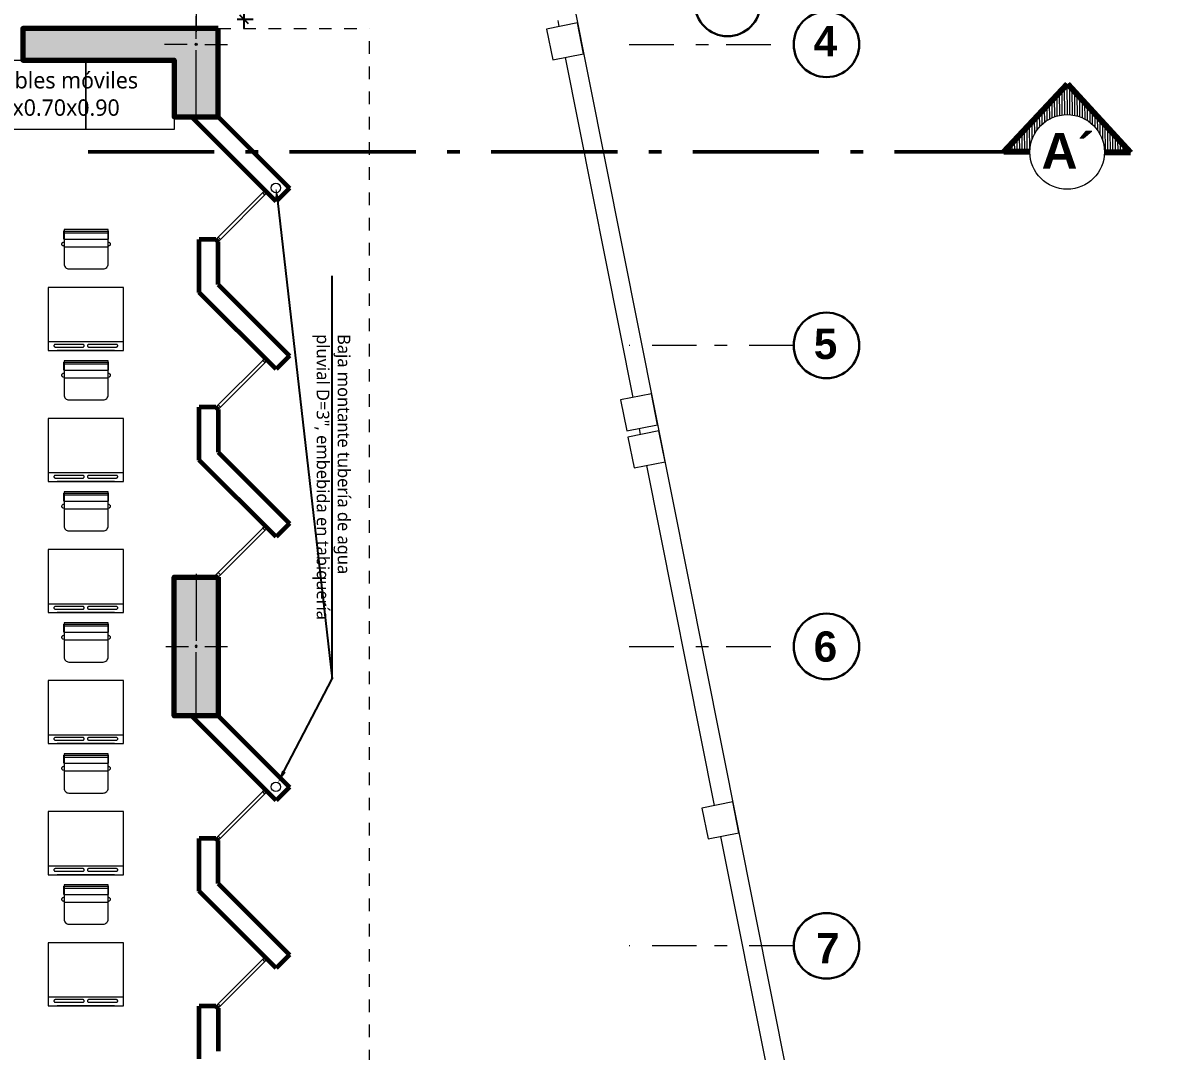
# Model space of a CAD drawing. Header units: metres. Extents: x 28 to 148, y 23 to 113.
# Drawn here: x 128.59 to 137.65, y 80.18 to 88.33 of the extents above; entities that cross this region are included whole.
import ezdxf
from ezdxf import colors
from ezdxf.entities.mleader import LeaderData, LeaderLine
from ezdxf.enums import TextEntityAlignment as Align
from ezdxf.math import Vec2, Vec3

# ---------------------------------------------------------------- set-up
doc = ezdxf.new("R2010")
doc.units = ezdxf.units.M
doc.set_wipeout_variables(frame=1)
for name, pattern in [('1CORTE', [1.5, 1, -0.25, 0, -0.25]), ('ACAD_ISO04W100', [30, 24, -3, 0, -3]), ('CONTINUA', [0]), ('DASHED2', [0.375, 0.25, -0.125]), ('Dot & Dashed', [0.670278, 0.352778, -0.176389, 0, -0.141111]), ('HIDDEN2', [0.1875, 0.125, -0.0625])]:
    doc.linetypes.add(name, pattern=pattern)
for name, color, linetype, lineweight in [('1', 7, 'Continuous', 5), ('AA. Proyeccion Corte', 10, '1CORTE', 50), ('COLUMNAS 50', 32, 'Continuous', 70), ('CORTE_EJE', 31, 'ACAD_ISO04W100', 80), ('Cotas varias El', 253, 'Continuous', 13), ('Equipamiento SR', 23, 'Continuous', 0), ('GRAFO 0 BLANCO', 7, 'Continuous', 0), ('GRAFO 4', 7, 'Continuous', 30), ('GRAFO01', 7, 'Continuous', 0), ('letras sr', 7, 'Continuous', 5), ('Muros el', 144, 'Continuous', 60), ('proyecciones', 1, 'DASHED2', 5), ('Structural - Bearing_Pen_No__20', 1, 'Continuous', 0), ('TEXTOS-SUBTITULO', 7, 'Continuous', 30), ('tuberia de montantes', 10, 'Continuous', 0), ('Vanos', 140, 'Continuous', 5)]:
    doc.layers.add(name, color=color, linetype=linetype, lineweight=lineweight)
doc.layers.add('Mobiliario', color=7, linetype='Continuous', lineweight=0, true_color=0x7f7f7f)
doc.styles.add('Generales', font='trebuc.ttf', dxfattribs={"height": 0.1})
doc.styles.add('GENERATED_STYLE_1', font='arialbd.ttf')
doc.styles.add('TURBO_BASS', font='swisseb.ttf')
doc.dimstyles.new('COTAS', dxfattribs={"dimscale": 0.75, "dimtxt": 0.1, "dimasz": 0.09, "dimexe": 0.1, "dimexo": 0.2, "dimgap": 0.05, "dimtad": 1, "dimzin": 1, "dimdsep": 46, "dimtxsty": 'Generales', "dimblk": 'OBLIQUE', "dimcen": 2.5, "dimdle": 0.1, "dimadec": 0, "dimazin": 0, "dimtfac": 1, "dimtmove": 0, "dimatfit": 0, "dimfxl": 1, "dimarcsym": 0})

# ---------------------------------------------------------------- blocks, each defined once
blk = doc.blocks.new('Columna 1.10 x0.30')
at = {"true_color": 0xc7c8ca}
h = blk.add_hatch(color=9, dxfattribs=at)
h.dxf.hatch_style = 1
h.paths.add_polyline_path([(-234.8493, 113.8066), (-235.9493, 113.8066), (-235.9493, 113.4566), (-234.8493, 113.4566)])
h.paths.add_polyline_path([(-235.3906, 113.6316, -1), (-235.408, 113.6316, -1)], flags=16)
at = {"layer": 'COLUMNAS 50', "color": 1, "linetype": 'Continuous', "lineweight": 5}
for p, q in [((-235.3993, 113.8732), (-235.3993, 113.6932)), ((-235.9743, 113.6316), (-235.4443, 113.6316)), ((-234.8243, 113.6316), (-235.3543, 113.6316)), ((-235.3993, 113.5616), (-235.3993, 113.3816))]:
    blk.add_line(p, q, dxfattribs=at)
at = {"layer": 'COLUMNAS 50', "linetype": 'Continuous'}
blk.add_lwpolyline([(-235.9493, 113.4566), (-234.8493, 113.4566), (-234.8493, 113.8066), (-235.9493, 113.8066)], close=True, dxfattribs=at)
at = {"layer": 'COLUMNAS 50', "color": 1, "linetype": 'Continuous', "lineweight": 5}
blk.add_circle((-235.3993, 113.6316), 0.00871, dxfattribs=at)
blk.add_point((-235.3993, 113.6316), dxfattribs=at)
blk = doc.blocks.new('A$C3A47622C')
at = {"layer": 'Mobiliario', "linetype": 'Continuous'}
for p, q in [((0.0251, 0.3696), (0.0111, 0.3696)), ((0.0111, 0.015), (0.0111, 0.3696)), ((0.0752, 0.3696), (0.0251, 0.3696)), ((0.0251, 0.015), (0.0251, 0.3696)), ((0.0752, 0.015), (0.0752, 0.3696)), ((0.0983, 0.3673), (0.0987, 0.37)), ((0.0987, 0.37), (0.0997, 0.3732)), ((0.0997, 0.3732), (0.1012, 0.3762)), ((0.1012, 0.3762), (0.1031, 0.3788)), ((0.1031, 0.3788), (0.1053, 0.381)), ((0.1053, 0.381), (0.1079, 0.3828)), ((0.1079, 0.3828), (0.1107, 0.384)), ((0.1107, 0.384), (0.1136, 0.3846)), ((0.1136, 0.3846), (0.1165, 0.3846)), ((0.1165, 0.3846), (0.1194, 0.384)), ((0.1194, 0.384), (0.1222, 0.3828)), ((0.1222, 0.3828), (0.1248, 0.381)), ((0.1248, 0.381), (0.127, 0.3788)), ((0.127, 0.3788), (0.1289, 0.3762)), ((0.1289, 0.3762), (0.1297, 0.3747)), ((0.1297, 0.3747), (0.1333, 0.3673)), ((0.0752, 0.015), (0.0108, 0.015)), ((0.0987, 0.0146), (0.0983, 0.0173)), ((0.0997, 0.0113), (0.0987, 0.0146)), ((0.1012, 0.0084), (0.0997, 0.0113)), ((0.1031, 0.0057), (0.1012, 0.0084)), ((0.1053, 0.0035), (0.1031, 0.0057)), ((0.1079, 0.0018), (0.1053, 0.0035)), ((0.1107, 0.0006), (0.1079, 0.0018)), ((0.1136, 0), (0.1107, 0.0006)), ((0.1165, 0), (0.1136, 0)), ((0.1194, 0.0006), (0.1165, 0)), ((0.1222, 0.0018), (0.1194, 0.0006)), ((0.1248, 0.0035), (0.1222, 0.0018)), ((0.127, 0.0057), (0.1248, 0.0035)), ((0.1289, 0.0084), (0.127, 0.0057)), ((0.1297, 0.0099), (0.1289, 0.0084)), ((0.1333, 0.0173), (0.1297, 0.0099))]:
    blk.add_line(p, q, dxfattribs=at)
at = {"layer": 'Mobiliario'}
blk.add_line((0.1361, 0.0173), (0.1361, 0.3673), dxfattribs=at)
at = {"layer": 'Mobiliario', "linetype": 'Continuous'}
blk.add_lwpolyline([(0, 0.0173), (0.2722, 0.0173, 0.414214), (0.3111, 0.0562), (0.3111, 0.3284, 0.414214), (0.2722, 0.3673), (0, 0.3673), (0, 0.0173)], format="xyb", dxfattribs=at)
blk = doc.blocks.new('_Oblique')
at = {"color": 0, "linetype": 'ByBlock', "lineweight": -2}
blk.add_line((-0.5, -0.5), (0.5, 0.5), dxfattribs=at)
blk = doc.blocks.new('*D168')
at = {"layer": 'Cotas varias El', "color": 0, "linetype": 'CONTINUA', "lineweight": -2, "transparency": 16777216}
for p, q in [((130.344, 89.2872), (130.344, 88.2872)), ((130.2911, 89.2122), (130.419, 89.2122)), ((130.2911, 88.3622), (130.419, 88.3622))]:
    blk.add_line(p, q, dxfattribs=at)
at = {"layer": 'Defpoints', "color": 0, "transparency": 16777216}
for p in [(130.1411, 89.2122), (130.1411, 88.3622), (130.344, 88.3622)]:
    blk.add_point(p, dxfattribs=at)
at = {"layer": 'Cotas varias El', "color": 0, "lineweight": -2, "transparency": 16777216, "xscale": 0.0675, "yscale": 0.0675, "zscale": 0.0675}
for p, rotation in [((130.344, 89.2122), 90), ((130.344, 88.3622), 270)]:
    blk.add_blockref('_Oblique', p, dxfattribs=dict(at, rotation=rotation))
at = {"layer": 'Cotas varias El', "color": 0, "transparency": 16777216, "insert": (130.2556, 88.7872), "char_height": 0.1, "attachment_point": 5, "rotation": 90, "style": 'Generales'}
blk.add_mtext('0.85', dxfattribs=at)

msp = doc.modelspace()

# ---------------------------------------------------------------- hatches: boundary and pattern name
at = {"layer": '1', "lineweight": 5}
h = msp.add_hatch(dxfattribs=at)
h.set_pattern_fill('_USER,_O', scale=0.02, angle=450, pattern_type=0)
h.set_pattern_definition([(90.373563, (287.991617, 30.94177), (0.019999575, 0.000130397), [])])
h.paths.add_polyline_path([(136.8793, 87.6032, -0.414214), (137.1734, 87.3052), (137.3797, 87.3039), (136.8809, 87.8487), (136.375, 87.3104), (136.5814, 87.3091, -0.414214)])
h = msp.add_hatch(dxfattribs=at)
h.set_pattern_fill('_USER,_O', scale=0.02, angle=450, pattern_type=0)
h.set_pattern_definition([(90.373563, (287.991617, 30.94177), (0.019999575, 0.000130397), [])])
h.paths.add_polyline_path([(136.8793, 87.6032, -0.414214), (137.1734, 87.3052), (137.3797, 87.3039), (136.8809, 87.8487), (136.375, 87.3104), (136.5814, 87.3091, -0.414214)])
at = {"layer": 'GRAFO 0 BLANCO', "true_color": 0xc7c8ca}
h = msp.add_hatch(color=9, dxfattribs=at)
h.dxf.hatch_style = 1
h.paths.add_polyline_path([(130.1411, 87.5872), (130.1411, 88.2872), (128.5911, 88.2872), (128.5911, 88.0372), (129.7911, 88.0372), (129.7911, 87.5872)])
h.paths.add_polyline_path([(129.9661, 88.1709, -1), (129.9661, 88.1535, -1)], flags=16)

# ---------------------------------------------------------------- linework, layer by layer
at = {"layer": '1', "color": 7}
msp.add_circle((136.8774, 87.3091), 0.296, dxfattribs=at)
msp.add_circle((136.8774, 87.3091), 0.296, dxfattribs=at)
at = {"layer": 'AA. Proyeccion Corte', "color": 7}
msp.add_line((129.1082, 87.3091), (136.5814, 87.3091), dxfattribs=at)
at = {"layer": 'COLUMNAS 50', "linetype": 'Continuous'}
msp.add_lwpolyline([(130.1411, 88.2872), (128.5911, 88.2872), (128.5911, 88.0372), (129.7911, 88.0372), (129.7911, 87.5872), (130.1411, 87.5872)], close=True, dxfattribs=at)
at = {"layer": 'CORTE_EJE', "color": 7, "linetype": 'ACAD_ISO04W100', "ltscale": 0.8}
msp.add_lwpolyline([(136.5814, 87.3091), (136.375, 87.3104), (136.8809, 87.8487), (137.3797, 87.3039), (137.1734, 87.3052)], dxfattribs=at)
msp.add_lwpolyline([(136.5814, 87.3091), (136.375, 87.3104), (136.8809, 87.8487), (137.3797, 87.3039), (137.1734, 87.3052)], dxfattribs=at)
at = {"layer": 'Cotas varias El', "linetype": 'Dot & Dashed'}
for p, q in [((133.4026, 88.1622), (134.7076, 88.1622)), ((134.7076, 85.7747), (133.4026, 85.7747)), ((133.4026, 83.3872), (134.7076, 83.3872)), ((134.7076, 81.0122), (133.4026, 81.0122))]:
    msp.add_line(p, q, dxfattribs=at)
at = {"layer": 'Equipamiento SR'}
for points in [[(129.0911, 88.0372), (129.0911, 87.4872), (128.3911, 87.4872), (128.3911, 88.0372), (129.0911, 88.0372)], [(129.7911, 88.0372), (129.7911, 87.4872), (129.0911, 87.4872), (129.0911, 88.0372), (129.7911, 88.0372)]]:
    msp.add_lwpolyline(points, dxfattribs=at)
at = {"layer": 'GRAFO 4', "linetype": 'Continuous'}
for centre in [(134.1831, 88.4872), (134.9676, 88.1622), (134.9676, 85.7747), (134.9676, 83.3872), (134.9676, 81.0122)]:
    msp.add_circle(centre, 0.26, dxfattribs=at)
at = {"layer": 'GRAFO01', "color": 251, "linetype": 'DASHED2', "lineweight": 9, "ltscale": 0.4}
msp.add_line((130.1411, 88.2872), (131.3411, 88.2872), dxfattribs=at)
at = {"layer": 'Mobiliario', "linetype": 'Continuous', "lineweight": 0}
for p, q in [((128.7911, 86.2343), (128.7911, 85.7343)), ((129.3911, 86.2343), (128.7911, 86.2343)), ((129.3911, 85.7343), (129.3911, 86.2343)), ((128.7911, 85.8048), (129.3911, 85.8048)), ((128.8382, 85.7751), (128.8378, 85.7732)), ((128.8378, 85.7732), (128.8378, 85.7713)), ((128.8378, 85.7713), (128.8382, 85.7695)), ((128.8389, 85.7769), (128.8382, 85.7751)), ((128.8382, 85.7695), (128.8389, 85.7677)), ((128.84, 85.7785), (128.8389, 85.7769)), ((128.8389, 85.7677), (128.84, 85.766)), ((128.8415, 85.78), (128.84, 85.7785)), ((128.84, 85.766), (128.8415, 85.7646)), ((128.8432, 85.7812), (128.8415, 85.78)), ((128.8415, 85.7646), (128.8432, 85.7634)), ((128.8451, 85.7821), (128.8432, 85.7812)), ((128.8432, 85.7634), (128.8451, 85.7624)), ((128.8472, 85.7828), (128.8451, 85.7821)), ((128.8451, 85.7624), (128.8472, 85.7618)), ((128.8494, 85.7831), (128.8472, 85.7828)), ((128.8472, 85.7618), (128.8494, 85.7614)), ((128.8505, 85.7831), (128.8494, 85.7831)), ((128.8494, 85.7614), (128.8505, 85.7614)), ((129.0658, 85.7831), (128.8505, 85.7831)), ((128.8505, 85.7614), (129.0658, 85.7614)), ((129.0669, 85.7831), (129.0658, 85.7831)), ((129.0658, 85.7614), (129.0669, 85.7614)), ((129.0691, 85.7828), (129.0669, 85.7831)), ((129.0669, 85.7614), (129.0691, 85.7618)), ((129.0712, 85.7821), (129.0691, 85.7828)), ((129.0691, 85.7618), (129.0712, 85.7624)), ((129.0731, 85.7812), (129.0712, 85.7821)), ((129.0712, 85.7624), (129.0731, 85.7634)), ((129.0748, 85.78), (129.0731, 85.7812)), ((129.0731, 85.7634), (129.0748, 85.7646)), ((129.0762, 85.7785), (129.0748, 85.78)), ((129.0748, 85.7646), (129.0762, 85.766)), ((129.0773, 85.7769), (129.0762, 85.7785)), ((129.0762, 85.766), (129.0773, 85.7677)), ((129.0781, 85.7751), (129.0773, 85.7769)), ((129.0773, 85.7677), (129.0781, 85.7695)), ((129.0784, 85.7732), (129.0781, 85.7751)), ((129.0781, 85.7695), (129.0784, 85.7713)), ((129.0784, 85.7713), (129.0784, 85.7732)), ((129.1042, 85.7751), (129.1038, 85.7732)), ((129.1038, 85.7732), (129.1038, 85.7713)), ((129.1038, 85.7713), (129.1042, 85.7695)), ((129.1049, 85.7769), (129.1042, 85.7751)), ((129.1042, 85.7695), (129.1049, 85.7677)), ((129.106, 85.7785), (129.1049, 85.7769)), ((129.1049, 85.7677), (129.106, 85.766)), ((129.1075, 85.78), (129.106, 85.7785)), ((129.106, 85.766), (129.1075, 85.7646)), ((129.1092, 85.7812), (129.1075, 85.78)), ((129.1075, 85.7646), (129.1092, 85.7634)), ((129.1111, 85.7821), (129.1092, 85.7812)), ((129.1092, 85.7634), (129.1111, 85.7624)), ((129.1132, 85.7828), (129.1111, 85.7821)), ((129.1111, 85.7624), (129.1132, 85.7618)), ((129.1153, 85.7831), (129.1132, 85.7828)), ((129.1132, 85.7618), (129.1153, 85.7614)), ((129.1164, 85.7831), (129.1153, 85.7831)), ((129.1153, 85.7614), (129.1164, 85.7614)), ((129.3318, 85.7831), (129.1164, 85.7831)), ((129.1164, 85.7614), (129.3318, 85.7614)), ((129.3329, 85.7831), (129.3318, 85.7831)), ((129.3318, 85.7614), (129.3329, 85.7614)), ((129.3351, 85.7828), (129.3329, 85.7831)), ((129.3329, 85.7614), (129.3351, 85.7618)), ((129.3371, 85.7821), (129.3351, 85.7828)), ((129.3351, 85.7618), (129.3371, 85.7624)), ((129.3391, 85.7812), (129.3371, 85.7821)), ((129.3371, 85.7624), (129.3391, 85.7634)), ((129.3408, 85.78), (129.3391, 85.7812)), ((129.3391, 85.7634), (129.3408, 85.7646)), ((129.3422, 85.7785), (129.3408, 85.78)), ((129.3408, 85.7646), (129.3422, 85.766)), ((129.3433, 85.7769), (129.3422, 85.7785)), ((129.3422, 85.766), (129.3433, 85.7677)), ((129.344, 85.7751), (129.3433, 85.7769)), ((129.3433, 85.7677), (129.344, 85.7695)), ((129.3444, 85.7732), (129.344, 85.7751)), ((129.344, 85.7695), (129.3444, 85.7713)), ((129.3444, 85.7713), (129.3444, 85.7732)), ((129.3761, 85.8048), (129.3761, 85.8044)), ((128.7911, 85.7343), (129.3911, 85.7343)), ((129.3191, 85.7343), (128.8631, 85.7343)), ((128.7911, 85.1949), (128.7911, 84.6949)), ((129.3911, 85.1949), (128.7911, 85.1949)), ((129.3911, 84.6949), (129.3911, 85.1949)), ((128.7911, 84.7654), (129.3911, 84.7654)), ((129.3761, 84.7654), (129.3761, 84.765)), ((128.7911, 84.6949), (129.3911, 84.6949)), ((128.8382, 84.7357), (128.8378, 84.7338)), ((128.8378, 84.7338), (128.8378, 84.7319)), ((128.8378, 84.7319), (128.8382, 84.73)), ((128.8389, 84.7375), (128.8382, 84.7357)), ((128.8382, 84.73), (128.8389, 84.7283)), ((128.84, 84.7391), (128.8389, 84.7375)), ((128.8389, 84.7283), (128.84, 84.7266)), ((128.8415, 84.7405), (128.84, 84.7391)), ((128.84, 84.7266), (128.8415, 84.7252)), ((128.8432, 84.7418), (128.8415, 84.7405)), ((128.8415, 84.7252), (128.8432, 84.7239)), ((128.8451, 84.7427), (128.8432, 84.7418)), ((128.8432, 84.7239), (128.8451, 84.723)), ((128.8472, 84.7434), (128.8451, 84.7427)), ((128.8451, 84.723), (128.8472, 84.7223)), ((128.8494, 84.7437), (128.8472, 84.7434)), ((128.8472, 84.7223), (128.8494, 84.722)), ((128.8505, 84.7437), (128.8494, 84.7437)), ((128.8494, 84.722), (128.8505, 84.722)), ((129.0658, 84.7437), (128.8505, 84.7437)), ((128.8505, 84.722), (129.0658, 84.722)), ((129.3191, 84.6949), (128.8631, 84.6949)), ((129.0669, 84.7437), (129.0658, 84.7437)), ((129.0658, 84.722), (129.0669, 84.722)), ((129.0691, 84.7434), (129.0669, 84.7437)), ((129.0669, 84.722), (129.0691, 84.7223)), ((129.0712, 84.7427), (129.0691, 84.7434)), ((129.0691, 84.7223), (129.0712, 84.723)), ((129.0731, 84.7418), (129.0712, 84.7427)), ((129.0712, 84.723), (129.0731, 84.7239)), ((129.0748, 84.7405), (129.0731, 84.7418)), ((129.0731, 84.7239), (129.0748, 84.7252)), ((129.0762, 84.7391), (129.0748, 84.7405)), ((129.0748, 84.7252), (129.0762, 84.7266)), ((129.0773, 84.7375), (129.0762, 84.7391)), ((129.0762, 84.7266), (129.0773, 84.7283)), ((129.0781, 84.7357), (129.0773, 84.7375)), ((129.0773, 84.7283), (129.0781, 84.73)), ((129.0784, 84.7338), (129.0781, 84.7357)), ((129.0781, 84.73), (129.0784, 84.7319)), ((129.0784, 84.7319), (129.0784, 84.7338)), ((129.1042, 84.7357), (129.1038, 84.7338)), ((129.1038, 84.7338), (129.1038, 84.7319)), ((129.1038, 84.7319), (129.1042, 84.73)), ((129.1049, 84.7375), (129.1042, 84.7357)), ((129.1042, 84.73), (129.1049, 84.7283)), ((129.106, 84.7391), (129.1049, 84.7375)), ((129.1049, 84.7283), (129.106, 84.7266)), ((129.1075, 84.7405), (129.106, 84.7391)), ((129.106, 84.7266), (129.1075, 84.7252)), ((129.1092, 84.7418), (129.1075, 84.7405)), ((129.1075, 84.7252), (129.1092, 84.7239)), ((129.1111, 84.7427), (129.1092, 84.7418)), ((129.1092, 84.7239), (129.1111, 84.723)), ((129.1132, 84.7434), (129.1111, 84.7427)), ((129.1111, 84.723), (129.1132, 84.7223)), ((129.1153, 84.7437), (129.1132, 84.7434)), ((129.1132, 84.7223), (129.1153, 84.722)), ((129.1164, 84.7437), (129.1153, 84.7437)), ((129.1153, 84.722), (129.1164, 84.722)), ((129.3318, 84.7437), (129.1164, 84.7437)), ((129.1164, 84.722), (129.3318, 84.722)), ((129.3329, 84.7437), (129.3318, 84.7437)), ((129.3318, 84.722), (129.3329, 84.722)), ((129.3351, 84.7434), (129.3329, 84.7437)), ((129.3329, 84.722), (129.3351, 84.7223)), ((129.3371, 84.7427), (129.3351, 84.7434)), ((129.3351, 84.7223), (129.3371, 84.723)), ((129.3391, 84.7418), (129.3371, 84.7427)), ((129.3371, 84.723), (129.3391, 84.7239)), ((129.3408, 84.7405), (129.3391, 84.7418)), ((129.3391, 84.7239), (129.3408, 84.7252)), ((129.3422, 84.7391), (129.3408, 84.7405)), ((129.3408, 84.7252), (129.3422, 84.7266)), ((129.3433, 84.7375), (129.3422, 84.7391)), ((129.3422, 84.7266), (129.3433, 84.7283)), ((129.344, 84.7357), (129.3433, 84.7375)), ((129.3433, 84.7283), (129.344, 84.73)), ((129.3444, 84.7338), (129.344, 84.7357)), ((129.344, 84.73), (129.3444, 84.7319)), ((129.3444, 84.7319), (129.3444, 84.7338)), ((128.7911, 84.1555), (128.7911, 83.6555)), ((129.3911, 84.1555), (128.7911, 84.1555)), ((129.3911, 83.6555), (129.3911, 84.1555)), ((128.7911, 83.726), (129.3911, 83.726)), ((128.8382, 83.6962), (128.8378, 83.6944)), ((128.8378, 83.6944), (128.8378, 83.6925)), ((128.8378, 83.6925), (128.8382, 83.6906)), ((128.8389, 83.698), (128.8382, 83.6962)), ((128.8382, 83.6906), (128.8389, 83.6888)), ((128.84, 83.6997), (128.8389, 83.698)), ((128.8389, 83.6888), (128.84, 83.6872)), ((128.8415, 83.7011), (128.84, 83.6997)), ((128.84, 83.6872), (128.8415, 83.6857)), ((128.8432, 83.7023), (128.8415, 83.7011)), ((128.8415, 83.6857), (128.8432, 83.6845)), ((128.8451, 83.7033), (128.8432, 83.7023)), ((128.8432, 83.6845), (128.8451, 83.6836)), ((128.8472, 83.7039), (128.8451, 83.7033)), ((128.8451, 83.6836), (128.8472, 83.6829)), ((128.8494, 83.7043), (128.8472, 83.7039)), ((128.8472, 83.6829), (128.8494, 83.6826)), ((128.8505, 83.7043), (128.8494, 83.7043)), ((128.8494, 83.6826), (128.8505, 83.6826)), ((129.0658, 83.7043), (128.8505, 83.7043)), ((128.8505, 83.6826), (129.0658, 83.6826)), ((129.0669, 83.7043), (129.0658, 83.7043)), ((129.0658, 83.6826), (129.0669, 83.6826)), ((129.0691, 83.7039), (129.0669, 83.7043)), ((129.0669, 83.6826), (129.0691, 83.6829)), ((129.0712, 83.7033), (129.0691, 83.7039)), ((129.0691, 83.6829), (129.0712, 83.6836)), ((129.0731, 83.7023), (129.0712, 83.7033)), ((129.0712, 83.6836), (129.0731, 83.6845)), ((129.0748, 83.7011), (129.0731, 83.7023)), ((129.0731, 83.6845), (129.0748, 83.6857)), ((129.0762, 83.6997), (129.0748, 83.7011)), ((129.0748, 83.6857), (129.0762, 83.6872)), ((129.0773, 83.698), (129.0762, 83.6997)), ((129.0762, 83.6872), (129.0773, 83.6888)), ((129.0781, 83.6962), (129.0773, 83.698)), ((129.0773, 83.6888), (129.0781, 83.6906)), ((129.0784, 83.6944), (129.0781, 83.6962)), ((129.0781, 83.6906), (129.0784, 83.6925)), ((129.0784, 83.6925), (129.0784, 83.6944)), ((129.1042, 83.6962), (129.1038, 83.6944)), ((129.1038, 83.6944), (129.1038, 83.6925)), ((129.1038, 83.6925), (129.1042, 83.6906)), ((129.1049, 83.698), (129.1042, 83.6962)), ((129.1042, 83.6906), (129.1049, 83.6888)), ((129.106, 83.6997), (129.1049, 83.698)), ((129.1049, 83.6888), (129.106, 83.6872)), ((129.1075, 83.7011), (129.106, 83.6997)), ((129.106, 83.6872), (129.1075, 83.6857)), ((129.1092, 83.7023), (129.1075, 83.7011)), ((129.1075, 83.6857), (129.1092, 83.6845)), ((129.1111, 83.7033), (129.1092, 83.7023)), ((129.1092, 83.6845), (129.1111, 83.6836)), ((129.1132, 83.7039), (129.1111, 83.7033)), ((129.1111, 83.6836), (129.1132, 83.6829)), ((129.1153, 83.7043), (129.1132, 83.7039)), ((129.1132, 83.6829), (129.1153, 83.6826)), ((129.1164, 83.7043), (129.1153, 83.7043)), ((129.1153, 83.6826), (129.1164, 83.6826)), ((129.3318, 83.7043), (129.1164, 83.7043)), ((129.1164, 83.6826), (129.3318, 83.6826)), ((129.3329, 83.7043), (129.3318, 83.7043)), ((129.3318, 83.6826), (129.3329, 83.6826)), ((129.3351, 83.7039), (129.3329, 83.7043)), ((129.3329, 83.6826), (129.3351, 83.6829)), ((129.3371, 83.7033), (129.3351, 83.7039)), ((129.3351, 83.6829), (129.3371, 83.6836)), ((129.3391, 83.7023), (129.3371, 83.7033)), ((129.3371, 83.6836), (129.3391, 83.6845)), ((129.3408, 83.7011), (129.3391, 83.7023)), ((129.3391, 83.6845), (129.3408, 83.6857)), ((129.3422, 83.6997), (129.3408, 83.7011)), ((129.3408, 83.6857), (129.3422, 83.6872)), ((129.3433, 83.698), (129.3422, 83.6997)), ((129.3422, 83.6872), (129.3433, 83.6888)), ((129.344, 83.6962), (129.3433, 83.698)), ((129.3433, 83.6888), (129.344, 83.6906)), ((129.3444, 83.6944), (129.344, 83.6962)), ((129.344, 83.6906), (129.3444, 83.6925)), ((129.3444, 83.6925), (129.3444, 83.6944)), ((129.3761, 83.726), (129.3761, 83.7255)), ((128.7911, 83.6555), (129.3911, 83.6555)), ((129.3191, 83.6555), (128.8631, 83.6555)), ((128.7911, 83.1161), (128.7911, 82.6161)), ((129.3911, 83.1161), (128.7911, 83.1161)), ((129.3911, 82.6161), (129.3911, 83.1161)), ((128.7911, 82.6865), (129.3911, 82.6865)), ((128.8432, 82.6629), (128.8415, 82.6617)), ((128.8451, 82.6639), (128.8432, 82.6629)), ((128.8472, 82.6645), (128.8451, 82.6639)), ((128.8494, 82.6649), (128.8472, 82.6645)), ((128.8505, 82.6649), (128.8494, 82.6649)), ((129.0658, 82.6649), (128.8505, 82.6649)), ((129.0669, 82.6649), (129.0658, 82.6649)), ((129.0691, 82.6645), (129.0669, 82.6649)), ((129.0712, 82.6639), (129.0691, 82.6645)), ((129.0731, 82.6629), (129.0712, 82.6639)), ((129.0748, 82.6617), (129.0731, 82.6629)), ((129.1092, 82.6629), (129.1075, 82.6617)), ((129.1111, 82.6639), (129.1092, 82.6629)), ((129.1132, 82.6645), (129.1111, 82.6639)), ((129.1153, 82.6649), (129.1132, 82.6645)), ((129.1164, 82.6649), (129.1153, 82.6649)), ((129.3318, 82.6649), (129.1164, 82.6649)), ((129.3329, 82.6649), (129.3318, 82.6649)), ((129.3351, 82.6645), (129.3329, 82.6649)), ((129.3371, 82.6639), (129.3351, 82.6645)), ((129.3391, 82.6629), (129.3371, 82.6639)), ((129.3408, 82.6617), (129.3391, 82.6629)), ((129.3761, 82.6865), (129.3761, 82.6861)), ((128.7911, 82.6161), (129.3911, 82.6161)), ((128.8382, 82.6568), (128.8378, 82.655)), ((128.8378, 82.655), (128.8378, 82.6531)), ((128.8378, 82.6531), (128.8382, 82.6512)), ((128.8389, 82.6586), (128.8382, 82.6568)), ((128.8382, 82.6512), (128.8389, 82.6494)), ((128.84, 82.6603), (128.8389, 82.6586)), ((128.8389, 82.6494), (128.84, 82.6478)), ((128.8415, 82.6617), (128.84, 82.6603)), ((128.84, 82.6478), (128.8415, 82.6463)), ((128.8415, 82.6463), (128.8432, 82.6451)), ((128.8432, 82.6451), (128.8451, 82.6441)), ((128.8451, 82.6441), (128.8472, 82.6435)), ((128.8472, 82.6435), (128.8494, 82.6432)), ((128.8494, 82.6432), (128.8505, 82.6432)), ((128.8505, 82.6432), (129.0658, 82.6432)), ((129.3191, 82.6161), (128.8631, 82.6161)), ((129.0658, 82.6432), (129.0669, 82.6432)), ((129.0669, 82.6432), (129.0691, 82.6435)), ((129.0691, 82.6435), (129.0712, 82.6441)), ((129.0712, 82.6441), (129.0731, 82.6451)), ((129.0731, 82.6451), (129.0748, 82.6463)), ((129.0762, 82.6603), (129.0748, 82.6617)), ((129.0748, 82.6463), (129.0762, 82.6478)), ((129.0773, 82.6586), (129.0762, 82.6603)), ((129.0762, 82.6478), (129.0773, 82.6494)), ((129.0781, 82.6568), (129.0773, 82.6586)), ((129.0773, 82.6494), (129.0781, 82.6512)), ((129.0784, 82.655), (129.0781, 82.6568)), ((129.0781, 82.6512), (129.0784, 82.6531)), ((129.0784, 82.6531), (129.0784, 82.655)), ((129.1042, 82.6568), (129.1038, 82.655)), ((129.1038, 82.655), (129.1038, 82.6531)), ((129.1038, 82.6531), (129.1042, 82.6512)), ((129.1049, 82.6586), (129.1042, 82.6568)), ((129.1042, 82.6512), (129.1049, 82.6494)), ((129.106, 82.6603), (129.1049, 82.6586)), ((129.1049, 82.6494), (129.106, 82.6478)), ((129.1075, 82.6617), (129.106, 82.6603)), ((129.106, 82.6478), (129.1075, 82.6463)), ((129.1075, 82.6463), (129.1092, 82.6451)), ((129.1092, 82.6451), (129.1111, 82.6441)), ((129.1111, 82.6441), (129.1132, 82.6435)), ((129.1132, 82.6435), (129.1153, 82.6432)), ((129.1153, 82.6432), (129.1164, 82.6432)), ((129.1164, 82.6432), (129.3318, 82.6432)), ((129.3318, 82.6432), (129.3329, 82.6432)), ((129.3329, 82.6432), (129.3351, 82.6435)), ((129.3351, 82.6435), (129.3371, 82.6441)), ((129.3371, 82.6441), (129.3391, 82.6451)), ((129.3391, 82.6451), (129.3408, 82.6463)), ((129.3422, 82.6603), (129.3408, 82.6617)), ((129.3408, 82.6463), (129.3422, 82.6478)), ((129.3433, 82.6586), (129.3422, 82.6603)), ((129.3422, 82.6478), (129.3433, 82.6494)), ((129.344, 82.6568), (129.3433, 82.6586)), ((129.3433, 82.6494), (129.344, 82.6512)), ((129.3444, 82.655), (129.344, 82.6568)), ((129.344, 82.6512), (129.3444, 82.6531)), ((129.3444, 82.6531), (129.3444, 82.655)), ((128.7911, 82.0766), (128.7911, 81.5766)), ((129.3911, 82.0766), (128.7911, 82.0766)), ((129.3911, 81.5766), (129.3911, 82.0766)), ((128.7911, 81.6471), (129.3911, 81.6471)), ((128.7911, 81.5766), (129.3911, 81.5766)), ((128.8382, 81.6174), (128.8378, 81.6155)), ((128.8378, 81.6155), (128.8378, 81.6136)), ((128.8378, 81.6136), (128.8382, 81.6118)), ((128.8389, 81.6192), (128.8382, 81.6174)), ((128.8382, 81.6118), (128.8389, 81.61)), ((128.84, 81.6208), (128.8389, 81.6192)), ((128.8389, 81.61), (128.84, 81.6083)), ((128.8415, 81.6223), (128.84, 81.6208)), ((128.84, 81.6083), (128.8415, 81.6069)), ((128.8432, 81.6235), (128.8415, 81.6223)), ((128.8415, 81.6069), (128.8432, 81.6057)), ((128.8451, 81.6244), (128.8432, 81.6235)), ((128.8432, 81.6057), (128.8451, 81.6047)), ((128.8472, 81.6251), (128.8451, 81.6244)), ((128.8451, 81.6047), (128.8472, 81.6041)), ((128.8494, 81.6254), (128.8472, 81.6251)), ((128.8472, 81.6041), (128.8494, 81.6037)), ((128.8505, 81.6254), (128.8494, 81.6254)), ((128.8494, 81.6037), (128.8505, 81.6037)), ((129.0658, 81.6254), (128.8505, 81.6254)), ((128.8505, 81.6037), (129.0658, 81.6037)), ((129.3191, 81.5766), (128.8631, 81.5766)), ((129.0669, 81.6254), (129.0658, 81.6254)), ((129.0658, 81.6037), (129.0669, 81.6037)), ((129.0691, 81.6251), (129.0669, 81.6254)), ((129.0669, 81.6037), (129.0691, 81.6041)), ((129.0712, 81.6244), (129.0691, 81.6251)), ((129.0691, 81.6041), (129.0712, 81.6047)), ((129.0731, 81.6235), (129.0712, 81.6244)), ((129.0712, 81.6047), (129.0731, 81.6057)), ((129.0748, 81.6223), (129.0731, 81.6235)), ((129.0731, 81.6057), (129.0748, 81.6069)), ((129.0762, 81.6208), (129.0748, 81.6223)), ((129.0748, 81.6069), (129.0762, 81.6083)), ((129.0773, 81.6192), (129.0762, 81.6208)), ((129.0762, 81.6083), (129.0773, 81.61)), ((129.0781, 81.6174), (129.0773, 81.6192)), ((129.0773, 81.61), (129.0781, 81.6118)), ((129.0784, 81.6155), (129.0781, 81.6174)), ((129.0781, 81.6118), (129.0784, 81.6136)), ((129.0784, 81.6136), (129.0784, 81.6155)), ((129.1042, 81.6174), (129.1038, 81.6155)), ((129.1038, 81.6155), (129.1038, 81.6136)), ((129.1038, 81.6136), (129.1042, 81.6118)), ((129.1049, 81.6192), (129.1042, 81.6174)), ((129.1042, 81.6118), (129.1049, 81.61)), ((129.106, 81.6208), (129.1049, 81.6192)), ((129.1049, 81.61), (129.106, 81.6083)), ((129.1075, 81.6223), (129.106, 81.6208)), ((129.106, 81.6083), (129.1075, 81.6069)), ((129.1092, 81.6235), (129.1075, 81.6223)), ((129.1075, 81.6069), (129.1092, 81.6057)), ((129.1111, 81.6244), (129.1092, 81.6235)), ((129.1092, 81.6057), (129.1111, 81.6047)), ((129.1132, 81.6251), (129.1111, 81.6244)), ((129.1111, 81.6047), (129.1132, 81.6041)), ((129.1153, 81.6254), (129.1132, 81.6251)), ((129.1132, 81.6041), (129.1153, 81.6037)), ((129.1164, 81.6254), (129.1153, 81.6254)), ((129.1153, 81.6037), (129.1164, 81.6037)), ((129.3318, 81.6254), (129.1164, 81.6254)), ((129.1164, 81.6037), (129.3318, 81.6037)), ((129.3329, 81.6254), (129.3318, 81.6254)), ((129.3318, 81.6037), (129.3329, 81.6037)), ((129.3351, 81.6251), (129.3329, 81.6254)), ((129.3329, 81.6037), (129.3351, 81.6041)), ((129.3371, 81.6244), (129.3351, 81.6251)), ((129.3351, 81.6041), (129.3371, 81.6047)), ((129.3391, 81.6235), (129.3371, 81.6244)), ((129.3371, 81.6047), (129.3391, 81.6057)), ((129.3408, 81.6223), (129.3391, 81.6235)), ((129.3391, 81.6057), (129.3408, 81.6069)), ((129.3422, 81.6208), (129.3408, 81.6223)), ((129.3408, 81.6069), (129.3422, 81.6083)), ((129.3433, 81.6192), (129.3422, 81.6208)), ((129.3422, 81.6083), (129.3433, 81.61)), ((129.344, 81.6174), (129.3433, 81.6192)), ((129.3433, 81.61), (129.344, 81.6118)), ((129.3444, 81.6155), (129.344, 81.6174)), ((129.344, 81.6118), (129.3444, 81.6136)), ((129.3444, 81.6136), (129.3444, 81.6155)), ((129.3761, 81.6471), (129.3761, 81.6467)), ((128.7911, 81.0372), (128.7911, 80.5372)), ((129.3911, 81.0372), (128.7911, 81.0372)), ((129.3911, 80.5372), (129.3911, 81.0372)), ((128.7911, 80.6077), (129.3911, 80.6077)), ((128.8382, 80.578), (128.8378, 80.5761)), ((128.8389, 80.5798), (128.8382, 80.578)), ((128.84, 80.5814), (128.8389, 80.5798)), ((128.8415, 80.5829), (128.84, 80.5814)), ((128.8432, 80.5841), (128.8415, 80.5829)), ((128.8451, 80.585), (128.8432, 80.5841)), ((128.8472, 80.5857), (128.8451, 80.585)), ((128.8494, 80.586), (128.8472, 80.5857)), ((128.8505, 80.586), (128.8494, 80.586)), ((129.0658, 80.586), (128.8505, 80.586)), ((129.0669, 80.586), (129.0658, 80.586)), ((129.0691, 80.5857), (129.0669, 80.586)), ((129.0712, 80.585), (129.0691, 80.5857)), ((129.0731, 80.5841), (129.0712, 80.585)), ((129.0748, 80.5829), (129.0731, 80.5841)), ((129.0762, 80.5814), (129.0748, 80.5829)), ((129.0773, 80.5798), (129.0762, 80.5814)), ((129.0781, 80.578), (129.0773, 80.5798)), ((129.0784, 80.5761), (129.0781, 80.578)), ((129.1042, 80.578), (129.1038, 80.5761)), ((129.1049, 80.5798), (129.1042, 80.578)), ((129.106, 80.5814), (129.1049, 80.5798)), ((129.1075, 80.5829), (129.106, 80.5814)), ((129.1092, 80.5841), (129.1075, 80.5829)), ((129.1111, 80.585), (129.1092, 80.5841)), ((129.1132, 80.5857), (129.1111, 80.585)), ((129.1153, 80.586), (129.1132, 80.5857)), ((129.1164, 80.586), (129.1153, 80.586)), ((129.3318, 80.586), (129.1164, 80.586)), ((129.3329, 80.586), (129.3318, 80.586)), ((129.3351, 80.5857), (129.3329, 80.586)), ((129.3371, 80.585), (129.3351, 80.5857)), ((129.3391, 80.5841), (129.3371, 80.585)), ((129.3408, 80.5829), (129.3391, 80.5841)), ((129.3422, 80.5814), (129.3408, 80.5829)), ((129.3433, 80.5798), (129.3422, 80.5814)), ((129.344, 80.578), (129.3433, 80.5798)), ((129.3444, 80.5761), (129.344, 80.578)), ((129.3761, 80.6077), (129.3761, 80.6073)), ((128.7911, 80.5372), (129.3911, 80.5372)), ((128.8378, 80.5761), (128.8378, 80.5742)), ((128.8378, 80.5742), (128.8382, 80.5723)), ((128.8382, 80.5723), (128.8389, 80.5706)), ((128.8389, 80.5706), (128.84, 80.5689)), ((128.84, 80.5689), (128.8415, 80.5675)), ((128.8415, 80.5675), (128.8432, 80.5662)), ((128.8432, 80.5662), (128.8451, 80.5653)), ((128.8451, 80.5653), (128.8472, 80.5646)), ((128.8472, 80.5646), (128.8494, 80.5643)), ((128.8494, 80.5643), (128.8505, 80.5643)), ((128.8505, 80.5643), (129.0658, 80.5643)), ((129.3191, 80.5372), (128.8631, 80.5372)), ((129.0658, 80.5643), (129.0669, 80.5643)), ((129.0669, 80.5643), (129.0691, 80.5646)), ((129.0691, 80.5646), (129.0712, 80.5653)), ((129.0712, 80.5653), (129.0731, 80.5662)), ((129.0731, 80.5662), (129.0748, 80.5675)), ((129.0748, 80.5675), (129.0762, 80.5689)), ((129.0762, 80.5689), (129.0773, 80.5706)), ((129.0773, 80.5706), (129.0781, 80.5723)), ((129.0781, 80.5723), (129.0784, 80.5742)), ((129.0784, 80.5742), (129.0784, 80.5761)), ((129.1038, 80.5761), (129.1038, 80.5742)), ((129.1038, 80.5742), (129.1042, 80.5723)), ((129.1042, 80.5723), (129.1049, 80.5706)), ((129.1049, 80.5706), (129.106, 80.5689)), ((129.106, 80.5689), (129.1075, 80.5675)), ((129.1075, 80.5675), (129.1092, 80.5662)), ((129.1092, 80.5662), (129.1111, 80.5653)), ((129.1111, 80.5653), (129.1132, 80.5646)), ((129.1132, 80.5646), (129.1153, 80.5643)), ((129.1153, 80.5643), (129.1164, 80.5643)), ((129.1164, 80.5643), (129.3318, 80.5643)), ((129.3318, 80.5643), (129.3329, 80.5643)), ((129.3329, 80.5643), (129.3351, 80.5646)), ((129.3351, 80.5646), (129.3371, 80.5653)), ((129.3371, 80.5653), (129.3391, 80.5662)), ((129.3391, 80.5662), (129.3408, 80.5675)), ((129.3408, 80.5675), (129.3422, 80.5689)), ((129.3422, 80.5689), (129.3433, 80.5706)), ((129.3433, 80.5706), (129.344, 80.5723)), ((129.344, 80.5723), (129.3444, 80.5742)), ((129.3444, 80.5742), (129.3444, 80.5761))]:
    msp.add_line(p, q, dxfattribs=at)
at = {"layer": 'Muros el', "ltscale": 0.05}
for p, q in [((130.1235, 86.6149), (129.9911, 86.6149)), ((130.1411, 86.5973), (130.1235, 86.6149)), ((129.9911, 84.865), (129.9911, 85.2849)), ((130.1235, 85.2849), (129.9911, 85.2849)), ((130.1411, 85.2672), (130.1235, 85.2849)), ((130.1235, 81.8649), (129.9911, 81.8649)), ((130.1411, 81.8473), (130.1235, 81.8649)), ((129.9911, 80.115), (129.9911, 80.5349)), ((130.1235, 80.5349), (129.9911, 80.5349)), ((130.1411, 80.5172), (130.1235, 80.5349))]:
    msp.add_line(p, q, dxfattribs=at)
for points in [[(130.6008, 86.9155), (129.929, 87.5872)], [(130.1411, 87.5872), (130.7068, 87.0215)], [(130.7068, 87.0215), (130.6008, 86.9155)], [(129.9911, 86.1951), (129.9911, 86.6149)], [(130.1411, 86.2572), (130.1411, 86.5973)], [(130.1411, 86.2572), (130.7068, 85.6915)], [(130.6008, 85.5854), (129.9911, 86.1951)], [(130.7068, 85.6915), (130.6008, 85.5854)], [(130.1411, 85.2672), (130.1411, 84.9272)], [(130.6008, 84.2554), (129.9911, 84.865)], [(130.1411, 84.9272), (130.7068, 84.3615)], [(130.7068, 84.3615), (130.6008, 84.2554)], [(130.6008, 82.1655), (129.929, 82.8372)], [(130.1411, 82.8372), (130.7068, 82.2715)], [(130.7068, 82.2715), (130.6008, 82.1655)], [(129.9911, 81.4451), (129.9911, 81.8649)], [(130.1411, 81.5072), (130.1411, 81.8473)], [(130.1411, 81.5072), (130.7068, 80.9415)], [(130.6008, 80.8354), (129.9911, 81.4451)], [(130.7068, 80.9415), (130.6008, 80.8354)], [(130.1411, 80.5172), (130.1411, 80.1772)]]:
    msp.add_lwpolyline(points, dxfattribs=at)
at = {"layer": 'proyecciones', "linetype": 'HIDDEN2', "ltscale": 0.5}
msp.add_line((131.3411, 59.4872), (131.3411, 88.2872), dxfattribs=at)
at = {"layer": 'Structural - Bearing_Pen_No__20', "linetype": 'Continuous'}
for p, q in [((129.9661, 88.4422), (129.9661, 88.2622)), ((129.9661, 88.4422), (129.9661, 88.2622)), ((129.9661, 88.4422), (129.9661, 88.2622)), ((129.9661, 88.2072), (129.9661, 88.3872)), ((129.8961, 88.1622), (129.7161, 88.1622)), ((129.9661, 87.5872), (129.9661, 88.1172)), ((130.0361, 88.1622), (130.2161, 88.1622))]:
    msp.add_line(p, q, dxfattribs=at)
msp.add_circle((129.9661, 88.1622), 0.00871, dxfattribs=at)
msp.add_point((129.9661, 88.1622), dxfattribs=at)
at = {"layer": 'tuberia de montantes'}
for centre in [(130.599, 87.0232), (130.599, 82.2732)]:
    msp.add_circle(centre, 0.0375, dxfattribs=at)
at = {"layer": 'Vanos', "color": 7, "linetype": 'Continuous'}
for p, q in [((130.1411, 86.5973), (130.53, 86.9862)), ((130.1411, 86.6326), (130.4947, 86.9862)), ((130.4947, 86.9862), (130.5124, 87.0038)), ((130.5124, 86.9685), (130.4947, 86.9862)), ((130.53, 86.9862), (130.5124, 87.0038)), ((130.53, 86.9862), (130.5124, 86.9685)), ((130.1235, 86.6149), (130.1411, 86.6326)), ((130.1411, 86.6326), (130.1588, 86.6149)), ((130.1411, 85.2672), (130.53, 85.6561)), ((130.1411, 85.3026), (130.4947, 85.6561)), ((130.4947, 85.6561), (130.5124, 85.6738)), ((130.5124, 85.6385), (130.4947, 85.6561)), ((130.53, 85.6561), (130.5124, 85.6738)), ((130.53, 85.6561), (130.5124, 85.6385)), ((130.1235, 85.2849), (130.1411, 85.3026)), ((130.1411, 85.3026), (130.1588, 85.2849)), ((130.1411, 83.9372), (130.53, 84.3261)), ((130.1411, 83.9726), (130.4947, 84.3261)), ((130.5124, 84.3438), (130.4947, 84.3615)), ((130.5124, 84.3438), (130.4947, 84.3261)), ((130.4947, 84.3261), (130.5124, 84.3438)), ((130.5124, 84.3084), (130.4947, 84.3261)), ((130.1234, 83.9549), (130.1411, 83.9726)), ((130.1411, 83.9372), (130.1234, 83.9549)), ((130.1588, 83.9549), (130.1411, 83.9726)), ((130.1588, 83.9549), (130.1411, 83.9372)), ((130.1411, 81.8473), (130.5301, 82.2362)), ((130.1411, 81.8826), (130.4947, 82.2362)), ((130.4947, 82.2362), (130.5124, 82.2538)), ((130.5124, 82.2185), (130.4947, 82.2362)), ((130.5301, 82.2362), (130.5124, 82.2538)), ((130.5301, 82.2362), (130.5124, 82.2185)), ((130.1235, 81.8649), (130.1411, 81.8826)), ((130.1411, 81.8826), (130.1588, 81.8649)), ((130.1411, 80.5172), (130.5301, 80.9061)), ((130.1411, 80.5526), (130.4947, 80.9061)), ((130.4947, 80.9061), (130.5124, 80.9238)), ((130.5124, 80.8885), (130.4947, 80.9061)), ((130.5301, 80.9061), (130.5124, 80.9238)), ((130.5301, 80.9061), (130.5124, 80.8885)), ((130.1235, 80.5349), (130.1411, 80.5526)), ((130.1411, 80.5526), (130.1588, 80.5349))]:
    msp.add_line(p, q, dxfattribs=at)

# ---------------------------------------------------------------- block references
at = {"layer": 'COLUMNAS 50', "xscale": -1, "rotation": 89.99999920824303}
msp.add_blockref('Columna 1.10 x0.30', (243.5977, -152.0121), dxfattribs=at)
at = {"layer": 'Equipamiento SR', "rotation": 270}
for p in [(128.9006, 86.6929), (128.9006, 85.6535), (128.9006, 84.6141), (128.9006, 83.5746), (128.9006, 82.5352), (128.9006, 81.4958)]:
    msp.add_blockref('A$C3A47622C', p, dxfattribs=at)

# ---------------------------------------------------------------- texts
at = {"char_height": 0.24, "width": 1.011031258713047e-14, "attachment_point": 9, "rotation": 0, "style": 'GENERATED_STYLE_1'}
for s, insert in [('4', (135.0528, 88.0667)), ('5', (135.0536, 85.6629)), ('6', (135.0524, 83.2627)), ('7', (135.0715, 80.8749))]:
    msp.add_mtext(s, dxfattribs=dict(at, insert=insert))
at = {"layer": 'letras sr', "insert": (128.1726, 87.9428), "char_height": 0.13, "attachment_point": 1, "style": 'Generales'}
msp.add_mtext('Muebles móviles\\P0.55x0.70x0.90', dxfattribs=at)
at = {"layer": 'TEXTOS-SUBTITULO', "style": 'TURBO_BASS'}
msp.add_text('A´', height=0.28314, rotation=360, dxfattribs=at).set_placement((136.8828, 87.1763), align=Align.CENTER)

# ---------------------------------------------------------------- dimensions: what is measured, and where the dimension line sits
at = {"layer": 'Cotas varias El'}
dim = msp.add_linear_dim(base=(130.344, 88.3622), p1=(130.1411, 89.2122), p2=(130.1411, 88.3622), angle=90, dimstyle='COTAS', override={"dimtmove": 1}, dxfattribs=at)
dim.commit()
dim.dimension.update_dxf_attribs({"geometry": '*D168', "text_midpoint": (130.2556, 88.7872)})

# ---------------------------------------------------------------- leaders
at = {"layer": 'letras sr'}
ml = msp.add_multileader_mtext('Standard', dxfattribs=at)
ml.set_content('{\\H0.86957x;Baja montante tubería de agua\\Ppluvial D=3", embebida en tabiquería}', color=256, style='Generales')
ml.set_leader_properties()
ml.build(insert=Vec2(0, 0))
ml.multileader.update_dxf_attribs({"text_right_attachment_type": 6, "dogleg_length": 0.36, "arrow_head_size": 0.1})
ctx = ml.context
ctx.base_point, ctx.char_height, ctx.arrow_head_size, ctx.landing_gap_size, ctx.plane_origin, ctx.plane_x_axis, ctx.plane_y_axis = Vec3(131.1178, 85.9538), 0.115, 0.1, 0.09, Vec3(131.4624, 86.6821), Vec3(0, -1), Vec3(1, 0)
ctx.right_attachment = 6
notes = []
notes.append((ctx, [(1, (1, 1, 0), (131.0462, 83.1307), (0, 1), 0.36, [(0, [(130.599, 87.0232)], 0, []), (1, [(130.6163, 82.3065)], 0, [])])]))
ctx.mtext.insert, ctx.mtext.text_direction, ctx.mtext.rotation, ctx.mtext.flow_direction = Vec3(131.1895, 85.8638), Vec3(0, -1), 4.712389, 5
for ctx, leaders in notes:
    for number, flags, end, landing, length, lines in leaders:
        leader = LeaderData()
        leader.index, (leader.has_last_leader_line, leader.has_dogleg_vector, leader.attachment_direction) = number, flags
        leader.last_leader_point, leader.dogleg_vector, leader.dogleg_length = Vec3(end), Vec3(landing), length
        for number, points, colour, breaks in lines:
            line = LeaderLine()
            line.index, line.vertices, line.color, line.breaks = number, Vec3.list(points), colors.encode_raw_color(colour), breaks
            leader.lines.append(line)
        ctx.leaders.append(leader)

# ---------------------------------------------------------------- wipeouts: each hides what was drawn before it
at = {"linetype": 'Continuous'}
for points in [[(132.992, 88.3328), (132.7468, 88.2839), (132.7957, 88.0387), (133.0409, 88.0876)], [(133.5789, 85.3908), (133.3337, 85.3418), (133.3827, 85.0967), (133.6278, 85.1456)], [(134.2246, 82.1545), (133.9794, 82.1056), (134.0283, 81.8604), (134.2735, 81.9093)]]:
    msp.add_wipeout(points, dxfattribs=at).dxf.layer = 'GRAFO 0 BLANCO'

# ---------------------------------------------------------------- next in the draw order: linework, layer by layer
at = {"layer": 'GRAFO 0 BLANCO', "linetype": 'Continuous'}
for p, q in [((132.8351, 88.3525), (132.8449, 88.3034)), ((132.8938, 88.0583), (133.4318, 85.3614)), ((134.1264, 81.88), (134.6644, 79.1831))]:
    msp.add_line(p, q, dxfattribs=at)
at = {"layer": 'GRAFO 0 BLANCO', "color": 7, "linetype": 'Continuous'}
for points in [[(132.992, 88.3328), (132.7468, 88.2839), (132.7957, 88.0387), (133.0409, 88.0876)], [(133.5789, 85.3908), (133.3337, 85.3418), (133.3827, 85.0967), (133.6278, 85.1456)], [(134.2246, 82.1545), (133.9794, 82.1056), (134.0283, 81.8604), (134.2735, 81.9093)]]:
    msp.add_lwpolyline(points, close=True, dxfattribs=at)

# ---------------------------------------------------------------- next in the draw order: wipeouts: each hides what was drawn before it
at = {"linetype": 'Continuous'}
msp.add_wipeout([(133.6376, 85.0966), (133.3924, 85.0476), (133.4414, 84.8025), (133.6865, 84.8514)], dxfattribs=at).dxf.layer = 'GRAFO 0 BLANCO'

# ---------------------------------------------------------------- next in the draw order: linework, layer by layer
at = {"layer": 'GRAFO 0 BLANCO', "linetype": 'Continuous'}
for p, q in [((131.1724, 97.4531), (141.6042, 45.1653)), ((131.1724, 97.4531), (141.6042, 45.1653)), ((133.4807, 85.1162), (133.4905, 85.0672)), ((133.5394, 84.822), (134.0775, 82.1252))]:
    msp.add_line(p, q, dxfattribs=at)
at = {"layer": 'GRAFO 0 BLANCO', "color": 7, "linetype": 'Continuous'}
msp.add_lwpolyline([(133.6376, 85.0966), (133.3924, 85.0476), (133.4414, 84.8025), (133.6865, 84.8514)], close=True, dxfattribs=at)

doc.saveas('drawing.dxf')
